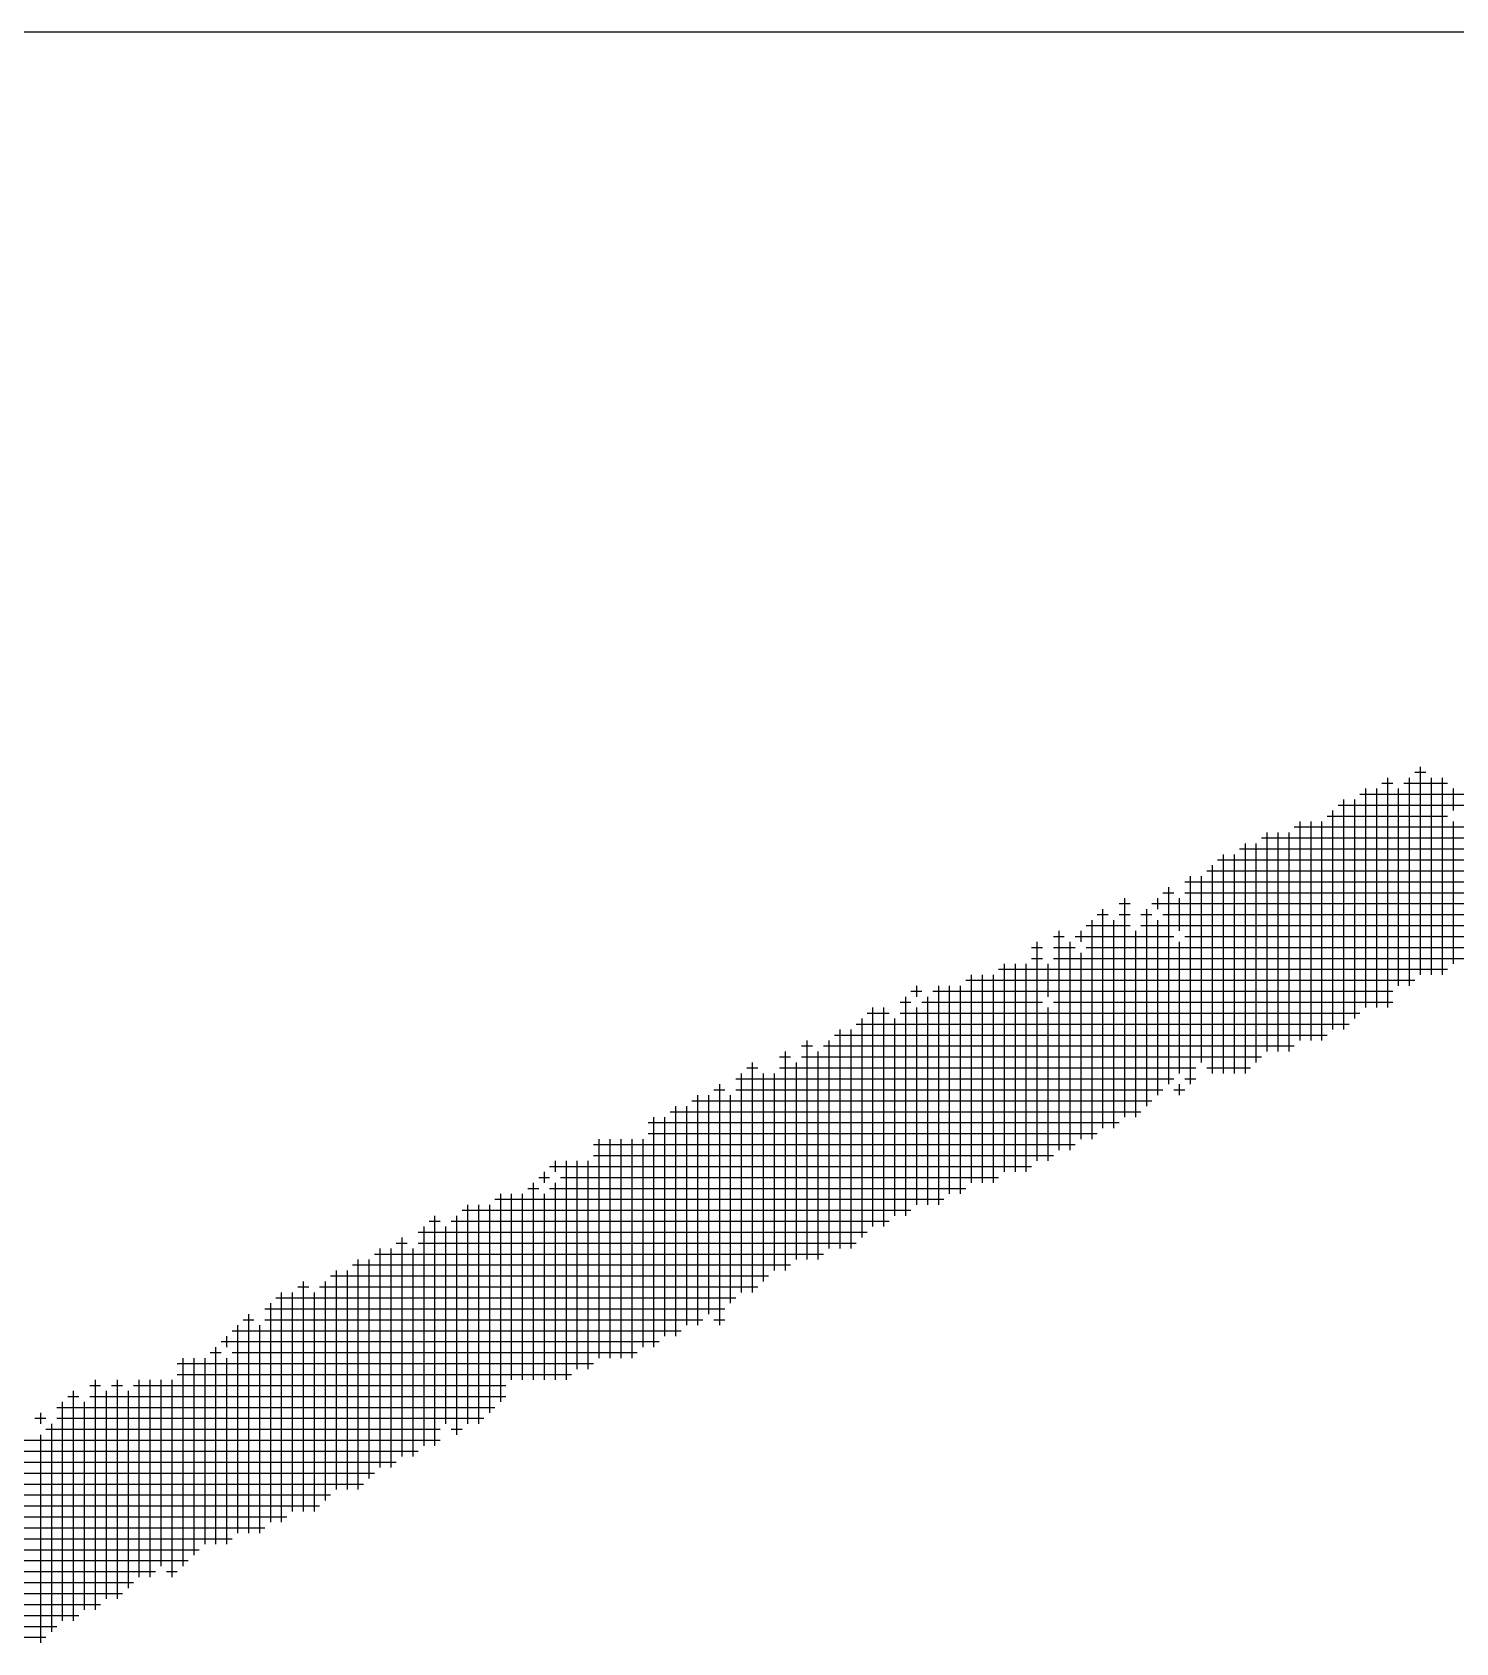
# Model space of a CAD drawing. Header units: feet. Extents: x 0 to 504600, y 0 to 356400.
# Drawn here: x 343216 to 343822, y 18514 to 19200 of the extents above; entities that cross this region are included whole.
import ezdxf
from ezdxf.enums import TextEntityAlignment as Align

# ---------------------------------------------------------------- set-up
doc = ezdxf.new("R2010")
doc.units = ezdxf.units.FT
doc.header["$LTSCALE"] = 600
doc.header["$MEASUREMENT"] = 0
for name, color, linetype in [('CX-BORD', 3, 'CONTINUOUS'), ('CX-BORD-LIN1', 4, 'CONTINUOUS'), ('CX-BORD-LIN2', 3, 'CONTINUOUS'), ('CX-BORD-TEX2', 7, 'CONTINUOUS'), ('CX-BORD-TEX3', 6, 'CONTINUOUS'), ('CX-COMM', 3, 'CONTINUOUS')]:
    doc.layers.add(name, color=color, linetype=linetype)
doc.styles.add('TB_TEXT', font='')
doc.styles.add('TB_WBTXT', font='')
doc.styles.add('TB_WMTXT', font='')
doc.styles.get('TB_TEXT').set_extended_font_data('DotumChe')
doc.styles.get('TB_WBTXT').set_extended_font_data('Dotum')
doc.styles.get('TB_WMTXT').set_extended_font_data('DotumChe')

# ---------------------------------------------------------------- blocks, each defined once
blk = doc.blocks.new('CXBLKA1')
at = {"layer": 'CX-BORD-LIN2'}
blk.add_lwpolyline([(558, 12), (270, 12)], dxfattribs=at)
at = {"layer": 'CX-BORD-LIN1', "style": 'TB_TEXT'}
for tag, p in [('TR_RCON5', (342.3033, 33)), ('TR_RCON4', (342.3033, 27)), ('TR_RCON3', (342.3033, 21)), ('TR_RCON2', (342.3033, 15)), ('TR_RCON1', (342.3033, 9))]:
    blk.add_attdef(tag, text='', height=3.5, dxfattribs=at).set_placement(p, align=Align.MIDDLE_LEFT)
for tag, height, p in [('TR_DGN5', 3.5, (451.1185, 33)), ('TR_CHK5', 3.5, (491.1185, 33)), ('TR_RDAT5', 3.5, (317.5, 33)), ('TR_APP5', 3.5, (531.1185, 33)), ('TR_RNUM5', 3, (285.1051, 32.6366)), ('TR_DGN4', 3.5, (451.1185, 27)), ('TR_CHK4', 3.5, (491.1185, 27)), ('TR_RDAT4', 3.5, (317.5, 27)), ('TR_APP4', 3.5, (531.1185, 27)), ('TR_RNUM4', 3, (285.1051, 26.6366)), ('TR_DGN3', 3.5, (451.1185, 21)), ('TR_CHK3', 3.5, (491.1185, 21)), ('TR_RDAT3', 3.5, (317.5, 21)), ('TR_APP3', 3.5, (531.1185, 21)), ('TR_RNUM3', 3, (285.1051, 20.6366)), ('TR_DGN2', 3.5, (451.1185, 15)), ('TR_CHK2', 3.5, (491.1185, 15)), ('TR_RDAT2', 3.5, (317.5, 15)), ('TR_APP2', 3.5, (531.1185, 15)), ('TR_RNUM2', 3, (285.1051, 14.6366)), ('TR_DGN1', 3.5, (451.1185, 9)), ('TR_CHK1', 3.5, (491.1185, 9)), ('TR_RDAT1', 3.5, (317.5, 9)), ('TR_APP1', 3.5, (531.1185, 9)), ('TR_RNUM1', 3, (285.1051, 8.6366))]:
    blk.add_attdef(tag, text='', height=height, dxfattribs=at).set_placement(p, align=Align.MIDDLE_CENTER)
at = {"layer": 'CX-BORD-LIN2', "style": 'TB_TEXT'}
blk.add_attdef('TD_VERSION', text='', height=3, rotation=90, dxfattribs=at).set_placement((800.5, 48.0149), align=Align.MIDDLE_CENTER)
at = {"layer": 'CX-BORD-TEX2', "style": 'TB_WMTXT'}
for tag, height, p in [('TB_CNAME', 5, (15.3448, 531.8324)), ('TB_CSCOP', 4, (16.6346, 523.8324))]:
    blk.add_attdef(tag, text='', height=height, dxfattribs=at).set_placement(p, align=Align.BOTTOM_LEFT)
at = {"layer": 'CX-BORD-TEX2', "style": 'TB_WBTXT'}
for tag, height, p in [('TB_MTITIL', 10, (398, 533.3264)), ('TB_STITL', 7, (398, 518.3264))]:
    blk.add_attdef(tag, text='', height=height, dxfattribs=at).set_placement(p, align=Align.MIDDLE_CENTER)
at = {"layer": 'CX-BORD-TEX3', "style": 'TB_TEXT'}
for tag, height, p in [('TD_LNDST', 4.5, (215, 31.5)), ('TD_DSECT', 4.5, (605.5, 31.5)), ('TD_DDIST', 4.5, (654.5, 31.5)), ('TD_DNAME_TOP', 4.5, (755, 27.957)), ('TD_CSECT', 4.5, (605.5, 22.5)), ('TD_CDIST', 4.5, (654.5, 22.5)), ('TD_DNAME_MAIN', 4.5, (755, 21.4731)), ('TD_DNAME_BOT', 3, (755, 15.2489)), ('TD_HSCAL', 4.5, (620.8841, 13.7484)), ('TD_VSCAL', 4.5, (656.8615, 13.7484)), ('TD_CCOMP', 4.5, (215, 13.5927)), ('TD_CSTEP', 4.5, (250.744, 5.125)), ('TD_FIELD', 4.5, (180, 5.125)), ('TD_DWGNO', 4.5, (755, 5.0017)), ('TD_DWGCODE', 4.5, (637, 4.7908))]:
    blk.add_attdef(tag, text='', height=height, dxfattribs=at).set_placement(p, align=Align.MIDDLE_CENTER)
for tag, height, width, p in [('TD_DCOMP', 4.5, 0.95, (215, 22.5875)), ('TD_CNAME', 5, 0.78, (65, 7.5956))]:
    blk.add_attdef(tag, text='', height=height, dxfattribs=dict(at, width=width)).set_placement(p, align=Align.MIDDLE_CENTER)

msp = doc.modelspace()

# ---------------------------------------------------------------- linework, layer by layer
at = {"layer": 'CX-COMM'}
for p, q in [((343804.59, 18884.72), (343809.26, 18884.72)), ((343806.92, 18887.06), (343806.92, 18798.41)), ((343783.6, 18877.73), (343783.6, 18784.41)), ((343788.26, 18877.73), (343788.26, 18784.41)), ((343790.6, 18880.06), (343795.26, 18880.06)), ((343792.93, 18882.39), (343792.93, 18784.41)), ((343797.59, 18877.73), (343797.59, 18793.75)), ((343799.93, 18880.06), (343818.59, 18880.06)), ((343802.26, 18882.39), (343802.26, 18793.75)), ((343811.59, 18882.39), (343811.59, 18798.41)), ((343816.26, 18882.39), (343816.26, 18798.41)), ((343820.92, 18877.73), (343820.92, 18868.39)), ((343771.93, 18870.73), (343972.55, 18870.73)), ((343774.27, 18873.06), (343774.27, 18775.08)), ((343778.93, 18873.06), (343778.93, 18779.75)), ((343781.26, 18875.39), (343977.22, 18875.39)), ((343755.6, 18863.73), (343755.6, 18770.42)), ((343760.27, 18863.73), (343760.27, 18770.42)), ((343764.93, 18863.73), (343764.93, 18770.42)), ((343767.27, 18866.06), (343818.59, 18866.06)), ((343769.6, 18868.39), (343769.6, 18775.08)), ((343820.92, 18863.73), (343820.92, 18803.08)), ((343739.27, 18856.73), (343944.56, 18856.73)), ((343741.61, 18859.06), (343741.61, 18765.75)), ((343746.27, 18859.06), (343746.27, 18765.75)), ((343750.94, 18859.06), (343750.94, 18765.75)), ((343753.27, 18861.4), (343958.56, 18861.4)), ((343722.94, 18849.73), (343722.94, 18756.42)), ((343727.61, 18849.73), (343727.61, 18756.42)), ((343729.94, 18852.07), (343935.23, 18852.07)), ((343732.28, 18854.4), (343732.28, 18756.42)), ((343736.94, 18854.4), (343736.94, 18761.09)), ((343718.28, 18845.07), (343718.28, 18756.42)), ((343720.61, 18847.4), (343925.9, 18847.4)), ((343706.61, 18838.07), (343907.24, 18838.07)), ((343708.95, 18840.4), (343708.95, 18751.75)), ((343713.61, 18840.4), (343713.61, 18761.09)), ((343715.95, 18842.73), (343916.57, 18842.73)), ((343680.95, 18831.07), (343680.95, 18737.76)), ((343694.95, 18831.07), (343694.95, 18826.4)), ((343697.28, 18833.4), (343701.95, 18833.4)), ((343699.62, 18835.74), (343699.62, 18751.75)), ((343704.28, 18831.07), (343704.28, 18817.07)), ((343706.61, 18833.4), (343897.9, 18833.4)), ((343669.29, 18824.07), (343673.96, 18824.07)), ((343671.62, 18826.4), (343671.62, 18733.09)), ((343678.62, 18828.74), (343683.29, 18828.74)), ((343678.62, 18824.07), (343683.29, 18824.07)), ((343687.95, 18824.07), (343692.62, 18824.07)), ((343690.28, 18826.4), (343690.28, 18742.42)), ((343692.62, 18828.74), (343883.91, 18828.74)), ((343697.28, 18824.07), (343869.91, 18824.07)), ((343652.96, 18817.07), (343652.96, 18723.76)), ((343662.29, 18817.07), (343662.29, 18812.41)), ((343664.62, 18819.41), (343683.29, 18819.41)), ((343666.96, 18821.74), (343666.96, 18728.43)), ((343676.29, 18821.74), (343676.29, 18733.09)), ((343685.62, 18817.07), (343685.62, 18737.76)), ((343687.95, 18819.41), (343855.91, 18819.41)), ((343694.95, 18821.74), (343694.95, 18747.09)), ((343641.3, 18810.07), (343645.96, 18810.07)), ((343643.63, 18812.41), (343643.63, 18719.1)), ((343650.63, 18814.74), (343655.29, 18814.74)), ((343650.63, 18810.07), (343659.96, 18810.07)), ((343657.63, 18812.41), (343657.63, 18723.76)), ((343659.96, 18814.74), (343701.95, 18814.74)), ((343664.62, 18810.07), (343832.59, 18810.07)), ((343704.28, 18812.41), (343704.28, 18756.42)), ((343706.61, 18814.74), (343846.58, 18814.74)), ((343629.63, 18803.08), (343629.63, 18714.43)), ((343634.3, 18803.08), (343634.3, 18714.43)), ((343638.96, 18803.08), (343638.96, 18714.43)), ((343641.3, 18805.41), (343645.96, 18805.41)), ((343648.29, 18803.08), (343648.29, 18789.08)), ((343650.63, 18805.41), (343827.92, 18805.41)), ((343662.29, 18807.74), (343662.29, 18728.43)), ((343613.3, 18796.08), (343804.59, 18796.08)), ((343615.64, 18798.41), (343615.64, 18709.76)), ((343620.3, 18798.41), (343620.3, 18709.76)), ((343624.97, 18798.41), (343624.97, 18709.76)), ((343627.3, 18800.74), (343818.59, 18800.74)), ((343587.64, 18789.08), (343587.64, 18695.77)), ((343589.97, 18791.41), (343594.64, 18791.41)), ((343592.31, 18793.75), (343592.31, 18789.08)), ((343596.97, 18789.08), (343596.97, 18700.43)), ((343599.31, 18791.41), (343795.26, 18791.41)), ((343601.64, 18793.75), (343601.64, 18700.43)), ((343606.3, 18793.75), (343606.3, 18705.1)), ((343610.97, 18793.75), (343610.97, 18705.1)), ((343571.31, 18782.08), (343580.64, 18782.08)), ((343573.64, 18784.41), (343573.64, 18691.1)), ((343578.31, 18784.41), (343578.31, 18691.1)), ((343585.31, 18786.75), (343589.97, 18786.75)), ((343585.31, 18782.08), (343781.26, 18782.08)), ((343592.31, 18784.41), (343592.31, 18700.43)), ((343594.64, 18786.75), (343645.96, 18786.75)), ((343648.29, 18784.41), (343648.29, 18719.1)), ((343650.63, 18786.75), (343795.26, 18786.75)), ((343559.65, 18775.08), (343559.65, 18681.77)), ((343564.31, 18775.08), (343564.31, 18681.77)), ((343566.65, 18777.42), (343776.6, 18777.42)), ((343568.98, 18779.75), (343568.98, 18686.44)), ((343582.98, 18779.75), (343582.98, 18695.77)), ((343543.32, 18768.08), (343547.98, 18768.08)), ((343545.65, 18770.42), (343545.65, 18677.11)), ((343552.65, 18768.08), (343753.27, 18768.08)), ((343554.98, 18770.42), (343554.98, 18681.77)), ((343557.32, 18772.75), (343767.27, 18772.75)), ((343522.32, 18761.09), (343522.32, 18663.11)), ((343533.99, 18763.42), (343538.65, 18763.42)), ((343536.32, 18765.75), (343536.32, 18672.44)), ((343540.99, 18761.09), (343540.99, 18677.11)), ((343543.32, 18763.42), (343739.27, 18763.42)), ((343550.32, 18765.75), (343550.32, 18677.11)), ((343515.32, 18754.09), (343701.95, 18754.09)), ((343517.66, 18756.42), (343517.66, 18663.11)), ((343519.99, 18758.75), (343524.66, 18758.75)), ((343526.99, 18756.42), (343526.99, 18667.77)), ((343531.65, 18756.42), (343531.65, 18672.44)), ((343533.99, 18758.75), (343711.28, 18758.75)), ((343706.61, 18754.09), (343711.28, 18754.09)), ((343715.95, 18758.75), (343734.61, 18758.75)), ((343499, 18747.09), (343499, 18649.11)), ((343503.66, 18747.09), (343503.66, 18653.78)), ((343505.99, 18749.42), (343510.66, 18749.42)), ((343508.33, 18751.75), (343508.33, 18649.11)), ((343512.99, 18747.09), (343512.99, 18658.44)), ((343515.32, 18749.42), (343697.28, 18749.42)), ((343701.95, 18749.42), (343706.61, 18749.42)), ((343704.28, 18751.75), (343704.28, 18747.09)), ((343487.33, 18740.09), (343687.95, 18740.09)), ((343489.66, 18742.42), (343489.66, 18644.45)), ((343494.33, 18742.42), (343494.33, 18649.11)), ((343496.66, 18744.76), (343692.62, 18744.76)), ((343478, 18735.43), (343678.62, 18735.43)), ((343480.33, 18737.76), (343480.33, 18639.78)), ((343485, 18737.76), (343485, 18644.45)), ((343457, 18728.43), (343457, 18635.11)), ((343461.67, 18728.43), (343461.67, 18635.11)), ((343466.34, 18728.43), (343466.34, 18635.11)), ((343471, 18728.43), (343471, 18635.11)), ((343475.67, 18728.43), (343475.67, 18639.78)), ((343478, 18730.76), (343669.29, 18730.76)), ((343454.67, 18726.09), (343659.96, 18726.09)), ((343454.67, 18721.43), (343650.63, 18721.43)), ((343433.68, 18714.43), (343433.68, 18709.76)), ((343436.01, 18716.76), (343641.3, 18716.76)), ((343438.34, 18719.1), (343438.34, 18714.43)), ((343443.01, 18719.1), (343443.01, 18625.78)), ((343447.67, 18719.1), (343447.67, 18630.45)), ((343452.34, 18719.1), (343452.34, 18630.45)), ((343426.68, 18707.43), (343431.34, 18707.43)), ((343429.01, 18709.76), (343429.01, 18625.78)), ((343431.34, 18712.1), (343436.01, 18712.1)), ((343436.01, 18707.43), (343613.3, 18707.43)), ((343438.34, 18709.76), (343438.34, 18625.78)), ((343440.68, 18712.1), (343627.3, 18712.1)), ((343401.02, 18700.43), (343401.02, 18607.12)), ((343405.68, 18700.43), (343405.68, 18607.12)), ((343410.35, 18700.43), (343410.35, 18611.79)), ((343412.68, 18702.77), (343603.97, 18702.77)), ((343415.01, 18705.1), (343415.01, 18616.45)), ((343419.68, 18705.1), (343419.68, 18625.78)), ((343424.35, 18705.1), (343424.35, 18625.78)), ((343433.68, 18705.1), (343433.68, 18625.78)), ((343384.69, 18693.43), (343389.35, 18693.43)), ((343387.02, 18695.77), (343387.02, 18597.79)), ((343394.02, 18693.43), (343580.64, 18693.43)), ((343396.35, 18695.77), (343396.35, 18602.46)), ((343398.68, 18698.1), (343589.97, 18698.1)), ((343373.02, 18686.44), (343373.02, 18593.12)), ((343380.02, 18688.77), (343571.31, 18688.77)), ((343382.36, 18691.1), (343382.36, 18597.79)), ((343391.69, 18691.1), (343391.69, 18607.12)), ((343361.36, 18679.44), (343552.65, 18679.44)), ((343363.69, 18681.77), (343363.69, 18588.46)), ((343368.36, 18681.77), (343368.36, 18588.46)), ((343370.69, 18684.1), (343375.36, 18684.1)), ((343377.69, 18681.77), (343377.69, 18593.12)), ((343380.02, 18684.1), (343566.65, 18684.1)), ((343345.03, 18672.44), (343345.03, 18579.13)), ((343349.7, 18672.44), (343349.7, 18579.13)), ((343352.03, 18674.77), (343538.65, 18674.77)), ((343354.36, 18677.11), (343354.36, 18579.13)), ((343359.03, 18677.11), (343359.03, 18583.79)), ((343328.7, 18665.44), (343333.37, 18665.44)), ((343331.03, 18667.77), (343331.03, 18569.8)), ((343338.03, 18665.44), (343524.66, 18665.44)), ((343340.36, 18667.77), (343340.36, 18574.46)), ((343342.7, 18670.11), (343529.32, 18670.11)), ((343317.04, 18658.44), (343317.04, 18565.13)), ((343319.37, 18660.78), (343515.32, 18660.78)), ((343321.7, 18663.11), (343321.7, 18565.13)), ((343326.37, 18663.11), (343326.37, 18569.8)), ((343335.7, 18663.11), (343335.7, 18569.8)), ((343305.37, 18651.44), (343310.04, 18651.44)), ((343307.71, 18653.78), (343307.71, 18560.47)), ((343314.7, 18656.11), (343510.66, 18656.11)), ((343314.7, 18651.44), (343501.33, 18651.44)), ((343505.99, 18651.44), (343510.66, 18651.44)), ((343298.37, 18644.45), (343298.37, 18639.78)), ((343300.71, 18646.78), (343492, 18646.78)), ((343303.04, 18649.11), (343303.04, 18560.47)), ((343312.37, 18649.11), (343312.37, 18560.47)), ((343291.38, 18637.45), (343296.04, 18637.45)), ((343293.71, 18639.78), (343293.71, 18555.8)), ((343296.04, 18642.11), (343482.67, 18642.11)), ((343300.71, 18637.45), (343473.33, 18637.45)), ((343277.38, 18632.78), (343454.67, 18632.78)), ((343279.71, 18635.11), (343279.71, 18546.47)), ((343284.38, 18635.11), (343284.38, 18551.13)), ((343289.04, 18635.11), (343289.04, 18555.8)), ((343298.37, 18635.11), (343298.37, 18555.8)), ((343240.05, 18623.45), (343244.72, 18623.45)), ((343242.39, 18625.78), (343242.39, 18527.81)), ((343249.39, 18623.45), (343254.05, 18623.45)), ((343251.72, 18625.78), (343251.72, 18532.47)), ((343258.72, 18623.45), (343417.35, 18623.45)), ((343261.05, 18625.78), (343261.05, 18541.8)), ((343265.72, 18625.78), (343265.72, 18541.8)), ((343270.38, 18625.78), (343270.38, 18546.47)), ((343275.05, 18625.78), (343275.05, 18541.8)), ((343277.38, 18628.12), (343445.34, 18628.12)), ((343228.39, 18616.45), (343228.39, 18523.14)), ((343230.72, 18618.79), (343235.39, 18618.79)), ((343233.06, 18621.12), (343233.06, 18523.14)), ((343237.72, 18616.45), (343237.72, 18527.81)), ((343240.05, 18618.79), (343417.35, 18618.79)), ((343247.05, 18621.12), (343247.05, 18532.47)), ((343256.38, 18621.12), (343256.38, 18537.14)), ((343219.06, 18611.79), (343219.06, 18607.12)), ((343226.06, 18614.12), (343412.68, 18614.12)), ((343216.73, 18609.45), (343221.39, 18609.45)), ((343221.39, 18604.79), (343389.35, 18604.79)), ((343223.72, 18607.12), (343223.72, 18518.47)), ((343226.06, 18609.45), (343408.02, 18609.45)), ((343394.02, 18604.79), (343398.68, 18604.79)), ((343202.73, 18600.12), (343389.35, 18600.12)), ((343219.06, 18602.46), (343219.06, 18513.81)), ((343184.07, 18590.79), (343370.69, 18590.79)), ((343188.73, 18595.46), (343380.02, 18595.46)), ((343174.74, 18586.13), (343361.36, 18586.13)), ((343151.41, 18576.79), (343342.7, 18576.79)), ((343170.07, 18581.46), (343356.69, 18581.46)), ((343142.08, 18572.13), (343338.03, 18572.13)), ((343128.08, 18567.46), (343324.04, 18567.46)), ((343128.08, 18562.8), (343314.7, 18562.8)), ((343114.08, 18558.13), (343300.71, 18558.13)), ((343090.76, 18548.8), (343282.04, 18548.8)), ((343100.09, 18553.47), (343286.71, 18553.47)), ((343086.09, 18544.14), (343268.05, 18544.14)), ((343272.71, 18544.14), (343277.38, 18544.14)), ((343006.77, 18539.47), (343258.72, 18539.47)), ((343006.77, 18534.8), (343254.05, 18534.8)), ((343016.11, 18530.14), (343244.72, 18530.14)), ((343020.77, 18525.47), (343235.39, 18525.47)), ((343025.44, 18520.81), (343226.06, 18520.81)), ((343030.1, 18516.14), (343221.39, 18516.14))]:
    msp.add_line(p, q, dxfattribs=at)

# ---------------------------------------------------------------- block references
at = {"layer": 'CX-BORD', "xscale": 600, "yscale": 600, "zscale": 600}
msp.add_blockref('CXBLKA1', (15000, 12000), dxfattribs=at)

doc.saveas('drawing.dxf')
